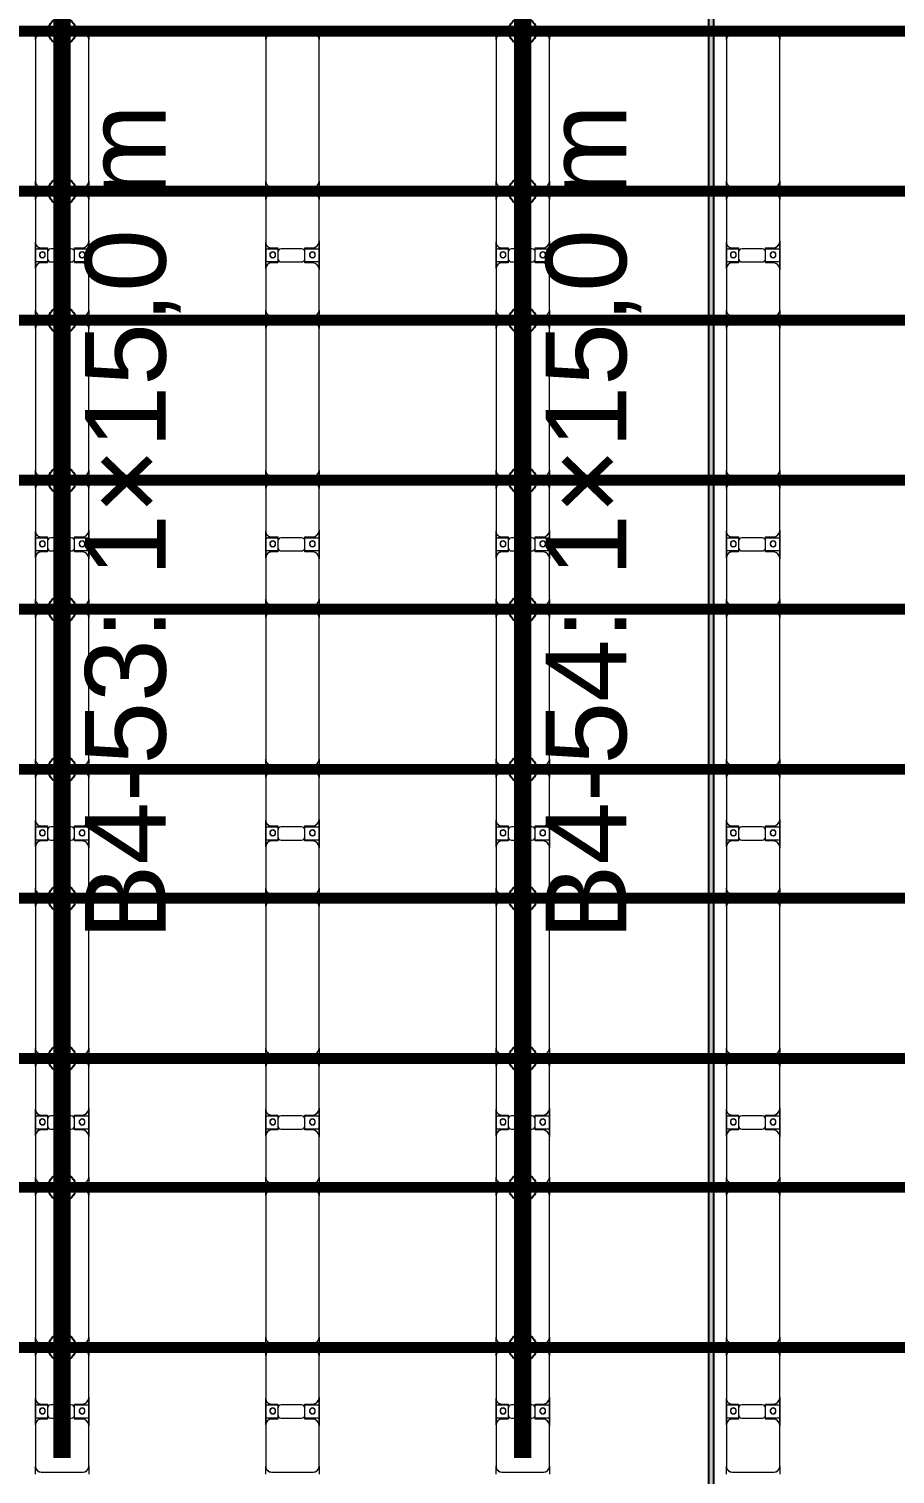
# Model space of a CAD drawing. Header units: millimetres. Extents: x -291190 to 146725, y 19759 to 185158.
# Drawn here: x -277468 to -269947, y 123460 to 136010 of the extents above; entities that cross this region are included whole.
import ezdxf

# ---------------------------------------------------------------- set-up
doc = ezdxf.new("R2010")
doc.units = ezdxf.units.MM
doc.layers.add('A-GENM', color=13, linetype='Continuous', lineweight=9)
doc.layers.add('S-BEAM', color=12, linetype='Continuous', lineweight=9)
doc.layers.add('GC-GHI CHU', color=2, linetype='Continuous')
doc.layers.add('GC-HOP 40x60 GIA CUONG', color=1, linetype='Continuous')
doc.styles.add('GC_VN', font='arial.ttf')

# ---------------------------------------------------------------- blocks, each defined once
blk = doc.blocks.new('Dầm C52 - Dầm C52-73883-KHUNG KẾT CẤU BÈ PIN 4')
at = {"layer": 'S-BEAM', "lineweight": 140}
blk.add_hatch(color=1, dxfattribs=at).paths.add_polyline_path([(-174540, 20), (-174540, -20), (174540, -20), (174540, 20), (-173700, 20)])
at = {"layer": 'S-BEAM', "color": 1, "lineweight": 140}
for p, q in [((-174540, 20), (174540, 20)), ((174540, -20), (-174540, -20))]:
    blk.add_line(p, q, dxfattribs=at)
blk = doc.blocks.new('Dai phao do pin - DẢI PHAO ĐỠ PIN-V47-KHUNG KẾT CẤU BÈ PIN 4')
at = {"layer": 'A-GENM', "color": 7}
for p, q in [((-672, 242), (-620, 242)), ((-672, 242), (-620, 242)), ((-670, 192), (-670, -173)), ((610, 242), (-620, 242)), ((610, 242), (678, 242)), ((610, 242), (678, 242)), ((660, -173), (660, 192)), ((718, 242), (770, 242)), ((718, 242), (770, 242)), ((720, 192), (720, -173)), ((1130, 242), (770, 242)), ((1130, 242), (1312, 242)), ((1312, 242), (1130, 242)), ((1190, 118), (1190, 182)), ((1198, 242), (1380, 242)), ((1198, 116), (1198, 242)), ((1380, 242), (1198, 242)), ((1312, 242), (1312, 116)), ((1320, 182), (1320, 118)), ((1730, 242), (1380, 242)), ((1730, 242), (1798, 242)), ((1730, 242), (1798, 242)), ((1780, -173), (1780, 192)), ((1838, 242), (1890, 242)), ((1838, 242), (1890, 242)), ((1840, 192), (1840, -173)), ((3120, 242), (1890, 242)), ((3120, 242), (3188, 242)), ((3120, 242), (3188, 242)), ((3170, -173), (3170, 192)), ((3228, 242), (3280, 242)), ((3228, 242), (3280, 242)), ((3230, 192), (3230, -173)), ((3640, 242), (3280, 242)), ((3640, 242), (3822, 242)), ((3822, 242), (3640, 242)), ((3700, 118), (3700, 182)), ((3708, 242), (3890, 242)), ((3708, 116), (3708, 242)), ((3890, 242), (3708, 242)), ((3822, 242), (3822, 116)), ((3830, 182), (3830, 118)), ((4240, 242), (3890, 242)), ((4240, 242), (4308, 242)), ((4240, 242), (4308, 242)), ((4290, -173), (4290, 192)), ((4348, 242), (4400, 242)), ((4348, 242), (4400, 242)), ((4350, 192), (4350, -173)), ((5630, 242), (4400, 242)), ((5630, 242), (5698, 242)), ((5630, 242), (5698, 242)), ((5680, -173), (5680, 192)), ((5738, 242), (5790, 242)), ((5738, 242), (5790, 242)), ((5740, 192), (5740, -173)), ((6150, 242), (5790, 242)), ((6150, 242), (6332, 242)), ((6332, 242), (6150, 242)), ((6210, 118), (6210, 182)), ((6218, 242), (6400, 242)), ((6218, 116), (6218, 242)), ((6400, 242), (6218, 242)), ((6332, 242), (6332, 116)), ((6340, 182), (6340, 118)), ((6750, 242), (6400, 242)), ((6750, 242), (6818, 242)), ((6750, 242), (6818, 242)), ((6800, -173), (6800, 192)), ((6858, 242), (6910, 242)), ((6858, 242), (6910, 242)), ((6860, 192), (6860, -173)), ((8140, 242), (6910, 242)), ((8140, 242), (8208, 242)), ((8140, 242), (8208, 242)), ((8190, -173), (8190, 192)), ((8248, 242), (8300, 242)), ((8248, 242), (8300, 242)), ((8250, 192), (8250, -173)), ((8660, 242), (8300, 242)), ((8660, 242), (8842, 242)), ((8842, 242), (8660, 242)), ((8720, 118), (8720, 182)), ((8728, 242), (8910, 242)), ((8728, 116), (8728, 242)), ((8910, 242), (8728, 242)), ((8842, 242), (8842, 116)), ((8850, 182), (8850, 118)), ((9260, 242), (8910, 242)), ((9260, 242), (9328, 242)), ((9260, 242), (9328, 242)), ((9310, -173), (9310, 192)), ((9368, 242), (9420, 242)), ((9368, 242), (9420, 242)), ((9370, 192), (9370, -173)), ((10650, 242), (9420, 242)), ((10650, 242), (10718, 242)), ((10650, 242), (10718, 242)), ((10700, -173), (10700, 192)), ((10758, 242), (10810, 242)), ((10758, 242), (10810, 242)), ((10760, 192), (10760, -173)), ((11170, 242), (10810, 242)), ((11170, 242), (11352, 242)), ((11352, 242), (11170, 242)), ((11230, 118), (11230, 182)), ((11238, 242), (11420, 242)), ((11238, 116), (11238, 242)), ((11420, 242), (11238, 242)), ((11352, 242), (11352, 116)), ((11360, 182), (11360, 118)), ((11770, 242), (11420, 242)), ((11770, 242), (11838, 242)), ((11770, 242), (11838, 242)), ((11820, -173), (11820, 192)), ((1282, 118), (1190, 118)), ((1198, 88), (1198, -88)), ((1320, 118), (1228, 118)), ((1312, -88), (1312, 88)), ((3792, 118), (3700, 118)), ((3708, 88), (3708, -88)), ((3830, 118), (3738, 118)), ((3822, -88), (3822, 88)), ((6302, 118), (6210, 118)), ((6218, 88), (6218, -88)), ((6340, 118), (6248, 118)), ((6332, -88), (6332, 88)), ((8812, 118), (8720, 118)), ((8728, 88), (8728, -88)), ((8850, 118), (8758, 118)), ((8842, -88), (8842, 88)), ((11322, 118), (11230, 118)), ((11238, 88), (11238, -88)), ((11360, 118), (11268, 118)), ((11352, -88), (11352, 88)), ((1190, -173), (1190, -118)), ((1190, -118), (1282, -118)), ((1198, -223), (1198, -116)), ((1228, -118), (1320, -118)), ((1312, -116), (1312, -223)), ((1320, -118), (1320, -173)), ((3700, -173), (3700, -118)), ((3700, -118), (3792, -118)), ((3708, -223), (3708, -116)), ((3738, -118), (3830, -118)), ((3822, -116), (3822, -223)), ((3830, -118), (3830, -173)), ((6210, -173), (6210, -118)), ((6210, -118), (6302, -118)), ((6218, -223), (6218, -116)), ((6248, -118), (6340, -118)), ((6332, -116), (6332, -223)), ((6340, -118), (6340, -173)), ((8720, -173), (8720, -118)), ((8720, -118), (8812, -118)), ((8728, -223), (8728, -116)), ((8758, -118), (8850, -118)), ((8842, -116), (8842, -223)), ((8850, -118), (8850, -173)), ((11230, -173), (11230, -118)), ((11230, -118), (11322, -118)), ((11238, -223), (11238, -116)), ((11268, -118), (11360, -118)), ((11352, -116), (11352, -223)), ((11360, -118), (11360, -173)), ((-620, -223), (-672, -223)), ((-620, -223), (-672, -223)), ((-620, -223), (610, -223)), ((678, -223), (610, -223)), ((678, -223), (610, -223)), ((770, -223), (718, -223)), ((770, -223), (718, -223)), ((770, -223), (1140, -223)), ((1312, -223), (1140, -223)), ((1140, -223), (1312, -223)), ((1198, -169), (1198, -202)), ((1370, -223), (1198, -223)), ((1198, -223), (1370, -223)), ((1370, -223), (1730, -223)), ((1798, -223), (1730, -223)), ((1798, -223), (1730, -223)), ((1890, -223), (1838, -223)), ((1890, -223), (1838, -223)), ((1890, -223), (3120, -223)), ((3188, -223), (3120, -223)), ((3188, -223), (3120, -223)), ((3280, -223), (3228, -223)), ((3280, -223), (3228, -223)), ((3280, -223), (3650, -223)), ((3822, -223), (3650, -223)), ((3650, -223), (3822, -223)), ((3708, -169), (3708, -202)), ((3880, -223), (3708, -223)), ((3708, -223), (3880, -223)), ((3880, -223), (4240, -223)), ((4308, -223), (4240, -223)), ((4308, -223), (4240, -223)), ((4400, -223), (4348, -223)), ((4400, -223), (4348, -223)), ((4400, -223), (5630, -223)), ((5698, -223), (5630, -223)), ((5698, -223), (5630, -223)), ((5790, -223), (5738, -223)), ((5790, -223), (5738, -223)), ((5790, -223), (6160, -223)), ((6332, -223), (6160, -223)), ((6160, -223), (6332, -223)), ((6218, -169), (6218, -202)), ((6390, -223), (6218, -223)), ((6218, -223), (6390, -223)), ((6390, -223), (6750, -223)), ((6818, -223), (6750, -223)), ((6818, -223), (6750, -223)), ((6910, -223), (6858, -223)), ((6910, -223), (6858, -223)), ((6910, -223), (8140, -223)), ((8208, -223), (8140, -223)), ((8208, -223), (8140, -223)), ((8300, -223), (8248, -223)), ((8300, -223), (8248, -223)), ((8300, -223), (8670, -223)), ((8842, -223), (8670, -223)), ((8670, -223), (8842, -223)), ((8728, -169), (8728, -202)), ((8900, -223), (8728, -223)), ((8728, -223), (8900, -223)), ((8900, -223), (9260, -223)), ((9328, -223), (9260, -223)), ((9328, -223), (9260, -223)), ((9420, -223), (9368, -223)), ((9420, -223), (9368, -223)), ((9420, -223), (10650, -223)), ((10718, -223), (10650, -223)), ((10718, -223), (10650, -223)), ((10810, -223), (10758, -223)), ((10810, -223), (10758, -223)), ((10810, -223), (11180, -223)), ((11352, -223), (11180, -223)), ((11180, -223), (11352, -223)), ((11238, -169), (11238, -202)), ((11410, -223), (11238, -223)), ((11238, -223), (11410, -223)), ((11410, -223), (11770, -223)), ((11838, -223), (11770, -223)), ((11838, -223), (11770, -223))]:
    blk.add_line(p, q, dxfattribs=at)
for centre, radius, start, end in [((-620, 192), 50, 90, 180), ((-620, 192), 50, 150, 180), ((-620, 192), 50, 105, 120), ((610, 192), 50, 360, 90), ((610, 192), 50, 60, 90), ((610, 192), 50, 15, 30), ((770, 192), 50, 90, 180), ((770, 192), 50, 105, 180), ((1130, 182), 60, 360, 90), ((1130, 182), 60, 45, 60), ((1130, 182), 60, 360, 60), ((1130, 182), 60, 45, 60), ((1249, 183), 25, 0, 180), ((1249, 183), 25, 360, 165), ((1249, 183), 25, 180, 0), ((1251, 183), 25, 0, 180), ((1251, 183), 25, 90, 180), ((1251, 183), 25, 180, 0), ((1251, 183), 25, 180, 270), ((1249, 183), 25, 210, 255), ((1249, 183), 25, 270, 360), ((1251, 183), 25, 15, 75), ((1251, 183), 25, 285, 330), ((1380, 182), 60, 90, 180), ((1380, 182), 60, 120, 180), ((1730, 192), 50, 360, 90), ((1730, 192), 50, 360, 75), ((1890, 192), 50, 90, 180), ((1890, 192), 50, 150, 180), ((1890, 192), 50, 105, 120), ((3120, 192), 50, 360, 90), ((3120, 192), 50, 60, 90), ((3120, 192), 50, 15, 30), ((3280, 192), 50, 90, 180), ((3280, 192), 50, 105, 180), ((3640, 182), 60, 360, 90), ((3640, 182), 60, 45, 60), ((3640, 182), 60, 360, 60), ((3640, 182), 60, 45, 60), ((3759, 183), 25, 0, 180), ((3759, 183), 25, 360, 165), ((3759, 183), 25, 180, 0), ((3761, 183), 25, 0, 180), ((3761, 183), 25, 90, 180), ((3761, 183), 25, 180, 0), ((3761, 183), 25, 180, 270), ((3759, 183), 25, 210, 255), ((3759, 183), 25, 270, 360), ((3761, 183), 25, 15, 75), ((3761, 183), 25, 285, 330), ((3890, 182), 60, 90, 180), ((3890, 182), 60, 120, 180), ((4240, 192), 50, 360, 90), ((4240, 192), 50, 360, 75), ((4400, 192), 50, 90, 180), ((4400, 192), 50, 150, 180), ((4400, 192), 50, 105, 120), ((5630, 192), 50, 360, 90), ((5630, 192), 50, 60, 90), ((5630, 192), 50, 15, 30), ((5790, 192), 50, 90, 180), ((5790, 192), 50, 105, 180), ((6150, 182), 60, 360, 90), ((6150, 182), 60, 45, 60), ((6150, 182), 60, 360, 60), ((6150, 182), 60, 45, 60), ((6269, 183), 25, 0, 180), ((6269, 183), 25, 360, 165), ((6269, 183), 25, 180, 0), ((6271, 183), 25, 0, 180), ((6271, 183), 25, 90, 180), ((6271, 183), 25, 180, 0), ((6271, 183), 25, 180, 270), ((6269, 183), 25, 210, 255), ((6269, 183), 25, 270, 360), ((6271, 183), 25, 15, 75), ((6271, 183), 25, 285, 330), ((6400, 182), 60, 90, 180), ((6400, 182), 60, 120, 180), ((6750, 192), 50, 360, 90), ((6750, 192), 50, 360, 75), ((6910, 192), 50, 90, 180), ((6910, 192), 50, 150, 180), ((6910, 192), 50, 105, 120), ((8140, 192), 50, 360, 90), ((8140, 192), 50, 60, 90), ((8140, 192), 50, 15, 30), ((8300, 192), 50, 90, 180), ((8300, 192), 50, 105, 180), ((8660, 182), 60, 360, 90), ((8660, 182), 60, 45, 60), ((8660, 182), 60, 360, 60), ((8660, 182), 60, 45, 60), ((8779, 183), 25, 0, 180), ((8779, 183), 25, 360, 165), ((8779, 183), 25, 180, 0), ((8781, 183), 25, 0, 180), ((8781, 183), 25, 90, 180), ((8781, 183), 25, 180, 0), ((8781, 183), 25, 180, 270), ((8779, 183), 25, 210, 255), ((8779, 183), 25, 270, 360), ((8781, 183), 25, 15, 75), ((8781, 183), 25, 285, 330), ((8910, 182), 60, 90, 180), ((8910, 182), 60, 120, 180), ((9260, 192), 50, 360, 90), ((9260, 192), 50, 360, 75), ((9420, 192), 50, 90, 180), ((9420, 192), 50, 150, 180), ((9420, 192), 50, 105, 120), ((10650, 192), 50, 360, 90), ((10650, 192), 50, 60, 90), ((10650, 192), 50, 15, 30), ((10810, 192), 50, 90, 180), ((10810, 192), 50, 107.1215, 180), ((11170, 182), 60, 360, 90), ((11170, 182), 60, 45, 60), ((11170, 182), 60, 360, 60), ((11170, 182), 60, 45, 60), ((11289, 183), 25, 0, 180), ((11289, 183), 25, 360, 165), ((11289, 183), 25, 180, 0), ((11291, 183), 25, 0, 180), ((11291, 183), 25, 90, 180), ((11291, 183), 25, 180, 0), ((11291, 183), 25, 180, 270), ((11289, 183), 25, 210, 255), ((11289, 183), 25, 270, 360), ((11291, 183), 25, 15, 75), ((11291, 183), 25, 285, 330), ((11420, 182), 60, 90, 180), ((11420, 182), 60, 120, 180), ((11770, 192), 50, 360, 90), ((11770, 192), 50, 360, 75), ((1228, 88), 30, 90, 180), ((1282, 88), 30, 360, 90), ((3738, 88), 30, 90, 180), ((3792, 88), 30, 360, 90), ((6248, 88), 30, 90, 180), ((6302, 88), 30, 360, 90), ((8758, 88), 30, 90, 180), ((8812, 88), 30, 360, 90), ((11268, 88), 30, 90, 180), ((11322, 88), 30, 360, 90), ((1228, -88), 30, 180, 270), ((1282, -88), 30, 270, 360), ((3738, -88), 30, 180, 270), ((3792, -88), 30, 270, 360), ((6248, -88), 30, 180, 270), ((6302, -88), 30, 270, 360), ((8758, -88), 30, 180, 270), ((8812, -88), 30, 270, 360), ((11268, -88), 30, 180, 270), ((11322, -88), 30, 270, 360), ((-620, -173), 50, 180, 270), ((-620, -173), 50, 180, 210), ((-620, -173), 50, 240, 270), ((610, -173), 50, 270, 360), ((610, -173), 50, 285, 300), ((610, -173), 50, 330, 360), ((770, -173), 50, 180, 270), ((770, -173), 50, 180, 255), ((1140, -173), 50, 270, 360), ((1140, -173), 50, 285, 360), ((1140, -173), 50, 315, 0), ((1140, -173), 50, 315, 0), ((1249, -162), 25, 0, 180), ((1249, -162), 25, 105, 165), ((1249, -162), 25, 180, 0), ((1249, -162), 25, 195, 360), ((1251, -162), 25, 0, 180), ((1251, -162), 25, 105, 180), ((1251, -162), 25, 180, 0), ((1251, -162), 25, 180, 270), ((1249, -162), 25, 360, 75), ((1251, -162), 25, 15, 75), ((1251, -162), 25, 285, 345), ((1370, -173), 50, 180, 270), ((1370, -173), 50, 180, 255), ((1370, -173), 50, 210, 225), ((1370, -173), 50, 210, 225), ((1730, -173), 50, 270, 360), ((1730, -173), 50, 285, 360), ((1890, -173), 50, 180, 270), ((1890, -173), 50, 180, 210), ((1890, -173), 50, 240, 270), ((3120, -173), 50, 270, 360), ((3120, -173), 50, 285, 300), ((3120, -173), 50, 330, 360), ((3280, -173), 50, 180, 270), ((3280, -173), 50, 180, 255), ((3650, -173), 50, 270, 360), ((3650, -173), 50, 285, 360), ((3650, -173), 50, 315, 0), ((3650, -173), 50, 315, 0), ((3759, -162), 25, 0, 180), ((3759, -162), 25, 105, 165), ((3759, -162), 25, 180, 0), ((3759, -162), 25, 195, 360), ((3761, -162), 25, 0, 180), ((3761, -162), 25, 105, 180), ((3761, -162), 25, 180, 0), ((3761, -162), 25, 180, 270), ((3759, -162), 25, 360, 75), ((3761, -162), 25, 15, 75), ((3761, -162), 25, 285, 345), ((3880, -173), 50, 180, 270), ((3880, -173), 50, 180, 255), ((3880, -173), 50, 210, 225), ((3880, -173), 50, 210, 225), ((4240, -173), 50, 270, 360), ((4240, -173), 50, 285, 360), ((4400, -173), 50, 180, 270), ((4400, -173), 50, 180, 210), ((4400, -173), 50, 240, 270), ((5630, -173), 50, 270, 360), ((5630, -173), 50, 285, 300), ((5630, -173), 50, 330, 360), ((5790, -173), 50, 180, 270), ((5790, -173), 50, 180, 255), ((6160, -173), 50, 270, 360), ((6160, -173), 50, 285, 360), ((6160, -173), 50, 315, 0), ((6160, -173), 50, 315, 0), ((6269, -162), 25, 0, 180), ((6269, -162), 25, 105, 165), ((6269, -162), 25, 180, 0), ((6269, -162), 25, 195, 360), ((6271, -162), 25, 0, 180), ((6271, -162), 25, 105, 180), ((6271, -162), 25, 180, 0), ((6271, -162), 25, 180, 270), ((6269, -162), 25, 360, 75), ((6271, -162), 25, 15, 75), ((6271, -162), 25, 285, 345), ((6390, -173), 50, 180, 270), ((6390, -173), 50, 180, 255), ((6390, -173), 50, 210, 225), ((6390, -173), 50, 210, 225), ((6750, -173), 50, 270, 360), ((6750, -173), 50, 285, 360), ((6910, -173), 50, 180, 270), ((6910, -173), 50, 180, 210), ((6910, -173), 50, 240, 270), ((8140, -173), 50, 270, 360), ((8140, -173), 50, 285, 300), ((8140, -173), 50, 330, 360), ((8300, -173), 50, 180, 270), ((8300, -173), 50, 180, 255), ((8670, -173), 50, 270, 360), ((8670, -173), 50, 285, 360), ((8670, -173), 50, 315, 0), ((8670, -173), 50, 315, 0), ((8779, -162), 25, 0, 180), ((8779, -162), 25, 105, 165), ((8779, -162), 25, 180, 0), ((8779, -162), 25, 195, 360), ((8781, -162), 25, 0, 180), ((8781, -162), 25, 105, 180), ((8781, -162), 25, 180, 0), ((8781, -162), 25, 180, 270), ((8779, -162), 25, 360, 75), ((8781, -162), 25, 15, 75), ((8781, -162), 25, 285, 345), ((8900, -173), 50, 180, 270), ((8900, -173), 50, 180, 255), ((8900, -173), 50, 210, 225), ((8900, -173), 50, 210, 225), ((9260, -173), 50, 270, 360), ((9260, -173), 50, 285, 360), ((9420, -173), 50, 180, 270), ((9420, -173), 50, 180, 210), ((9420, -173), 50, 240, 270), ((10650, -173), 50, 270, 360), ((10650, -173), 50, 285, 300), ((10650, -173), 50, 330, 360), ((10810, -173), 50, 180, 270), ((10810, -173), 50, 180, 252.8785), ((11180, -173), 50, 270, 360), ((11180, -173), 50, 285, 360), ((11180, -173), 50, 315, 0), ((11180, -173), 50, 315, 0), ((11289, -162), 25, 0, 180), ((11289, -162), 25, 105, 165), ((11289, -162), 25, 180, 0), ((11289, -162), 25, 195, 360), ((11291, -162), 25, 0, 180), ((11291, -162), 25, 105, 180), ((11291, -162), 25, 180, 0), ((11291, -162), 25, 180, 270), ((11289, -162), 25, 360, 75), ((11291, -162), 25, 15, 75), ((11291, -162), 25, 285, 345), ((11410, -173), 50, 180, 270), ((11410, -173), 50, 180, 255), ((11410, -173), 50, 210, 225), ((11410, -173), 50, 210, 225), ((11770, -173), 50, 270, 360), ((11770, -173), 50, 285, 360)]:
    blk.add_arc(centre, radius, start, end, dxfattribs=at)
blk = doc.blocks.new('Dai phao do pin - DẢI PHAO ĐỠ PIN-V52-KHUNG KẾT CẤU BÈ PIN 4')
at = {"layer": 'A-GENM', "color": 7}
for p, q in [((-672, 242), (-620, 242)), ((-672, 242), (-620, 242)), ((-670, 192), (-670, -173)), ((610, 242), (-620, 242)), ((610, 242), (678, 242)), ((610, 242), (678, 242)), ((660, -173), (660, 192)), ((718, 242), (770, 242)), ((718, 242), (770, 242)), ((720, 192), (720, -173)), ((1130, 242), (770, 242)), ((1130, 242), (1312, 242)), ((1312, 242), (1130, 242)), ((1190, 118), (1190, 182)), ((1198, 242), (1380, 242)), ((1198, 116), (1198, 242)), ((1380, 242), (1198, 242)), ((1312, 242), (1312, 116)), ((1320, 182), (1320, 118)), ((1730, 242), (1380, 242)), ((1730, 242), (1798, 242)), ((1730, 242), (1798, 242)), ((1780, -173), (1780, 192)), ((1838, 242), (1890, 242)), ((1838, 242), (1890, 242)), ((1840, 192), (1840, -173)), ((3120, 242), (1890, 242)), ((3120, 242), (3188, 242)), ((3120, 242), (3188, 242)), ((3170, -173), (3170, 192)), ((3228, 242), (3280, 242)), ((3228, 242), (3280, 242)), ((3230, 192), (3230, -173)), ((3640, 242), (3280, 242)), ((3640, 242), (3822, 242)), ((3822, 242), (3640, 242)), ((3700, 118), (3700, 182)), ((3708, 242), (3890, 242)), ((3708, 116), (3708, 242)), ((3890, 242), (3708, 242)), ((3822, 242), (3822, 116)), ((3830, 182), (3830, 118)), ((4240, 242), (3890, 242)), ((4240, 242), (4308, 242)), ((4240, 242), (4308, 242)), ((4290, -173), (4290, 192)), ((4348, 242), (4400, 242)), ((4348, 242), (4400, 242)), ((4350, 192), (4350, -173)), ((5630, 242), (4400, 242)), ((5630, 242), (5698, 242)), ((5630, 242), (5698, 242)), ((5680, -173), (5680, 192)), ((5738, 242), (5790, 242)), ((5738, 242), (5790, 242)), ((5740, 192), (5740, -173)), ((6150, 242), (5790, 242)), ((6150, 242), (6332, 242)), ((6332, 242), (6150, 242)), ((6210, 118), (6210, 182)), ((6218, 242), (6400, 242)), ((6218, 116), (6218, 242)), ((6400, 242), (6218, 242)), ((6332, 242), (6332, 116)), ((6340, 182), (6340, 118)), ((6750, 242), (6400, 242)), ((6750, 242), (6818, 242)), ((6750, 242), (6818, 242)), ((6800, -173), (6800, 192)), ((6858, 242), (6910, 242)), ((6858, 242), (6910, 242)), ((6860, 192), (6860, -173)), ((8140, 242), (6910, 242)), ((8140, 242), (8208, 242)), ((8140, 242), (8208, 242)), ((8190, -173), (8190, 192)), ((8248, 242), (8300, 242)), ((8248, 242), (8300, 242)), ((8250, 192), (8250, -173)), ((8660, 242), (8300, 242)), ((8660, 242), (8842, 242)), ((8842, 242), (8660, 242)), ((8720, 118), (8720, 182)), ((8728, 242), (8910, 242)), ((8728, 116), (8728, 242)), ((8910, 242), (8728, 242)), ((8842, 242), (8842, 116)), ((8850, 182), (8850, 118)), ((9260, 242), (8910, 242)), ((9260, 242), (9328, 242)), ((9260, 242), (9328, 242)), ((9310, -173), (9310, 192)), ((9368, 242), (9420, 242)), ((9368, 242), (9420, 242)), ((9370, 192), (9370, -173)), ((10650, 242), (9420, 242)), ((10650, 242), (10718, 242)), ((10650, 242), (10718, 242)), ((10700, -173), (10700, 192)), ((10758, 242), (10810, 242)), ((10758, 242), (10810, 242)), ((10760, 192), (10760, -173)), ((11170, 242), (10810, 242)), ((11170, 242), (11352, 242)), ((11352, 242), (11170, 242)), ((11230, 118), (11230, 182)), ((11238, 242), (11420, 242)), ((11238, 116), (11238, 242)), ((11420, 242), (11238, 242)), ((11352, 242), (11352, 116)), ((11360, 182), (11360, 118)), ((11770, 242), (11420, 242)), ((11770, 242), (11838, 242)), ((11770, 242), (11838, 242)), ((11820, -173), (11820, 192)), ((1282, 118), (1190, 118)), ((1198, 88), (1198, -88)), ((1320, 118), (1228, 118)), ((1312, -88), (1312, 88)), ((3792, 118), (3700, 118)), ((3708, 88), (3708, -88)), ((3830, 118), (3738, 118)), ((3822, -88), (3822, 88)), ((6302, 118), (6210, 118)), ((6218, 88), (6218, -88)), ((6340, 118), (6248, 118)), ((6332, -88), (6332, 88)), ((8812, 118), (8720, 118)), ((8728, 88), (8728, -88)), ((8850, 118), (8758, 118)), ((8842, -88), (8842, 88)), ((11322, 118), (11230, 118)), ((11238, 88), (11238, -88)), ((11360, 118), (11268, 118)), ((11352, -88), (11352, 88)), ((1190, -173), (1190, -118)), ((1190, -118), (1282, -118)), ((1198, -223), (1198, -116)), ((1228, -118), (1320, -118)), ((1312, -116), (1312, -223)), ((1320, -118), (1320, -173)), ((3700, -173), (3700, -118)), ((3700, -118), (3792, -118)), ((3708, -223), (3708, -116)), ((3738, -118), (3830, -118)), ((3822, -116), (3822, -223)), ((3830, -118), (3830, -173)), ((6210, -173), (6210, -118)), ((6210, -118), (6302, -118)), ((6218, -223), (6218, -116)), ((6248, -118), (6340, -118)), ((6332, -116), (6332, -223)), ((6340, -118), (6340, -173)), ((8720, -173), (8720, -118)), ((8720, -118), (8812, -118)), ((8728, -223), (8728, -116)), ((8758, -118), (8850, -118)), ((8842, -116), (8842, -223)), ((8850, -118), (8850, -173)), ((11230, -173), (11230, -118)), ((11230, -118), (11322, -118)), ((11238, -223), (11238, -116)), ((11268, -118), (11360, -118)), ((11352, -116), (11352, -223)), ((11360, -118), (11360, -173)), ((-620, -223), (-672, -223)), ((-620, -223), (-672, -223)), ((-620, -223), (610, -223)), ((678, -223), (610, -223)), ((678, -223), (610, -223)), ((770, -223), (718, -223)), ((770, -223), (718, -223)), ((770, -223), (1140, -223)), ((1312, -223), (1140, -223)), ((1140, -223), (1312, -223)), ((1198, -169), (1198, -202)), ((1370, -223), (1198, -223)), ((1198, -223), (1370, -223)), ((1370, -223), (1730, -223)), ((1798, -223), (1730, -223)), ((1798, -223), (1730, -223)), ((1890, -223), (1838, -223)), ((1890, -223), (1838, -223)), ((1890, -223), (3120, -223)), ((3188, -223), (3120, -223)), ((3188, -223), (3120, -223)), ((3280, -223), (3228, -223)), ((3280, -223), (3228, -223)), ((3280, -223), (3650, -223)), ((3822, -223), (3650, -223)), ((3650, -223), (3822, -223)), ((3708, -169), (3708, -202)), ((3880, -223), (3708, -223)), ((3708, -223), (3880, -223)), ((3880, -223), (4240, -223)), ((4308, -223), (4240, -223)), ((4308, -223), (4240, -223)), ((4400, -223), (4348, -223)), ((4400, -223), (4348, -223)), ((4400, -223), (5630, -223)), ((5698, -223), (5630, -223)), ((5698, -223), (5630, -223)), ((5790, -223), (5738, -223)), ((5790, -223), (5738, -223)), ((5790, -223), (6160, -223)), ((6332, -223), (6160, -223)), ((6160, -223), (6332, -223)), ((6218, -169), (6218, -202)), ((6390, -223), (6218, -223)), ((6218, -223), (6390, -223)), ((6390, -223), (6750, -223)), ((6818, -223), (6750, -223)), ((6818, -223), (6750, -223)), ((6910, -223), (6858, -223)), ((6910, -223), (6858, -223)), ((6910, -223), (8140, -223)), ((8208, -223), (8140, -223)), ((8208, -223), (8140, -223)), ((8300, -223), (8248, -223)), ((8300, -223), (8248, -223)), ((8300, -223), (8670, -223)), ((8842, -223), (8670, -223)), ((8670, -223), (8842, -223)), ((8728, -169), (8728, -202)), ((8900, -223), (8728, -223)), ((8728, -223), (8900, -223)), ((8900, -223), (9260, -223)), ((9328, -223), (9260, -223)), ((9328, -223), (9260, -223)), ((9420, -223), (9368, -223)), ((9420, -223), (9368, -223)), ((9420, -223), (10650, -223)), ((10718, -223), (10650, -223)), ((10718, -223), (10650, -223)), ((10810, -223), (10758, -223)), ((10810, -223), (10758, -223)), ((10810, -223), (11180, -223)), ((11352, -223), (11180, -223)), ((11180, -223), (11352, -223)), ((11238, -169), (11238, -202)), ((11410, -223), (11238, -223)), ((11238, -223), (11410, -223)), ((11410, -223), (11770, -223)), ((11838, -223), (11770, -223)), ((11838, -223), (11770, -223))]:
    blk.add_line(p, q, dxfattribs=at)
for centre, radius, start, end in [((-620, 192), 50, 90, 180), ((-620, 192), 50, 150, 180), ((-620, 192), 50, 105, 120), ((610, 192), 50, 360, 90), ((610, 192), 50, 60, 90), ((610, 192), 50, 15, 30), ((770, 192), 50, 90, 180), ((770, 192), 50, 105, 180), ((1130, 182), 60, 360, 90), ((1130, 182), 60, 45, 60), ((1130, 182), 60, 360, 60), ((1130, 182), 60, 45, 60), ((1249, 183), 25, 0, 180), ((1249, 183), 25, 360, 165), ((1249, 183), 25, 180, 0), ((1251, 183), 25, 0, 180), ((1251, 183), 25, 90, 180), ((1251, 183), 25, 180, 0), ((1251, 183), 25, 180, 270), ((1249, 183), 25, 210, 255), ((1249, 183), 25, 270, 360), ((1251, 183), 25, 15, 75), ((1251, 183), 25, 285, 330), ((1380, 182), 60, 90, 180), ((1380, 182), 60, 120, 180), ((1730, 192), 50, 360, 90), ((1730, 192), 50, 360, 75), ((1890, 192), 50, 90, 180), ((1890, 192), 50, 150, 180), ((1890, 192), 50, 105, 120), ((3120, 192), 50, 360, 90), ((3120, 192), 50, 60, 90), ((3120, 192), 50, 15, 30), ((3280, 192), 50, 90, 180), ((3280, 192), 50, 105, 180), ((3640, 182), 60, 360, 90), ((3640, 182), 60, 45, 60), ((3640, 182), 60, 360, 60), ((3640, 182), 60, 45, 60), ((3759, 183), 25, 0, 180), ((3759, 183), 25, 360, 165), ((3759, 183), 25, 180, 0), ((3761, 183), 25, 0, 180), ((3761, 183), 25, 90, 180), ((3761, 183), 25, 180, 0), ((3761, 183), 25, 180, 270), ((3759, 183), 25, 210, 255), ((3759, 183), 25, 270, 360), ((3761, 183), 25, 15, 75), ((3761, 183), 25, 285, 330), ((3890, 182), 60, 90, 180), ((3890, 182), 60, 120, 180), ((4240, 192), 50, 360, 90), ((4240, 192), 50, 360, 75), ((4400, 192), 50, 90, 180), ((4400, 192), 50, 150, 180), ((4400, 192), 50, 105, 120), ((5630, 192), 50, 360, 90), ((5630, 192), 50, 60, 90), ((5630, 192), 50, 15, 30), ((5790, 192), 50, 90, 180), ((5790, 192), 50, 105, 180), ((6150, 182), 60, 360, 90), ((6150, 182), 60, 45, 60), ((6150, 182), 60, 360, 60), ((6150, 182), 60, 45, 60), ((6269, 183), 25, 0, 180), ((6269, 183), 25, 360, 165), ((6269, 183), 25, 180, 0), ((6271, 183), 25, 0, 180), ((6271, 183), 25, 90, 180), ((6271, 183), 25, 180, 0), ((6271, 183), 25, 180, 270), ((6269, 183), 25, 210, 255), ((6269, 183), 25, 270, 360), ((6271, 183), 25, 15, 75), ((6271, 183), 25, 285, 330), ((6400, 182), 60, 90, 180), ((6400, 182), 60, 120, 180), ((6750, 192), 50, 360, 90), ((6750, 192), 50, 360, 75), ((6910, 192), 50, 90, 180), ((6910, 192), 50, 150, 180), ((6910, 192), 50, 105, 120), ((8140, 192), 50, 360, 90), ((8140, 192), 50, 60, 90), ((8140, 192), 50, 15, 30), ((8300, 192), 50, 90, 180), ((8300, 192), 50, 105, 180), ((8660, 182), 60, 360, 90), ((8660, 182), 60, 45, 60), ((8660, 182), 60, 360, 60), ((8660, 182), 60, 45, 60), ((8779, 183), 25, 0, 180), ((8779, 183), 25, 360, 165), ((8779, 183), 25, 180, 0), ((8781, 183), 25, 0, 180), ((8781, 183), 25, 90, 180), ((8781, 183), 25, 180, 0), ((8781, 183), 25, 180, 270), ((8779, 183), 25, 210, 255), ((8779, 183), 25, 270, 360), ((8781, 183), 25, 15, 75), ((8781, 183), 25, 285, 330), ((8910, 182), 60, 90, 180), ((8910, 182), 60, 120, 180), ((9260, 192), 50, 360, 90), ((9260, 192), 50, 360, 75), ((9420, 192), 50, 90, 180), ((9420, 192), 50, 150, 180), ((9420, 192), 50, 105, 120), ((10650, 192), 50, 360, 90), ((10650, 192), 50, 60, 90), ((10650, 192), 50, 15, 30), ((10810, 192), 50, 90, 180), ((10810, 192), 50, 107.1215, 180), ((11170, 182), 60, 360, 90), ((11170, 182), 60, 45, 60), ((11170, 182), 60, 360, 60), ((11170, 182), 60, 45, 60), ((11289, 183), 25, 0, 180), ((11289, 183), 25, 360, 165), ((11289, 183), 25, 180, 0), ((11291, 183), 25, 0, 180), ((11291, 183), 25, 90, 180), ((11291, 183), 25, 180, 0), ((11291, 183), 25, 180, 270), ((11289, 183), 25, 210, 255), ((11289, 183), 25, 270, 360), ((11291, 183), 25, 15, 75), ((11291, 183), 25, 285, 330), ((11420, 182), 60, 90, 180), ((11420, 182), 60, 120, 180), ((11770, 192), 50, 360, 90), ((11770, 192), 50, 360, 75), ((1228, 88), 30, 90, 180), ((1282, 88), 30, 360, 90), ((3738, 88), 30, 90, 180), ((3792, 88), 30, 360, 90), ((6248, 88), 30, 90, 180), ((6302, 88), 30, 360, 90), ((8758, 88), 30, 90, 180), ((8812, 88), 30, 360, 90), ((11268, 88), 30, 90, 180), ((11322, 88), 30, 360, 90), ((1228, -88), 30, 180, 270), ((1282, -88), 30, 270, 360), ((3738, -88), 30, 180, 270), ((3792, -88), 30, 270, 360), ((6248, -88), 30, 180, 270), ((6302, -88), 30, 270, 360), ((8758, -88), 30, 180, 270), ((8812, -88), 30, 270, 360), ((11268, -88), 30, 180, 270), ((11322, -88), 30, 270, 360), ((-620, -173), 50, 180, 270), ((-620, -173), 50, 180, 195), ((-620, -173), 50, 240, 270), ((610, -173), 50, 270, 360), ((610, -173), 50, 285, 300), ((610, -173), 50, 345, 360), ((770, -173), 50, 180, 270), ((770, -173), 50, 180, 255), ((1140, -173), 50, 270, 360), ((1140, -173), 50, 285, 360), ((1140, -173), 50, 315, 0), ((1140, -173), 50, 315, 0), ((1249, -162), 25, 0, 180), ((1249, -162), 25, 105, 165), ((1249, -162), 25, 180, 0), ((1249, -162), 25, 195, 360), ((1251, -162), 25, 0, 180), ((1251, -162), 25, 105, 180), ((1251, -162), 25, 180, 0), ((1251, -162), 25, 180, 270), ((1249, -162), 25, 360, 75), ((1251, -162), 25, 15, 75), ((1251, -162), 25, 285, 345), ((1370, -173), 50, 180, 270), ((1370, -173), 50, 180, 255), ((1370, -173), 50, 210, 225), ((1370, -173), 50, 210, 225), ((1730, -173), 50, 270, 360), ((1730, -173), 50, 285, 360), ((1890, -173), 50, 180, 270), ((1890, -173), 50, 180, 195), ((1890, -173), 50, 240, 270), ((3120, -173), 50, 270, 360), ((3120, -173), 50, 285, 300), ((3120, -173), 50, 345, 360), ((3280, -173), 50, 180, 270), ((3280, -173), 50, 180, 255), ((3650, -173), 50, 270, 360), ((3650, -173), 50, 285, 360), ((3650, -173), 50, 315, 0), ((3650, -173), 50, 315, 0), ((3759, -162), 25, 0, 180), ((3759, -162), 25, 105, 165), ((3759, -162), 25, 180, 0), ((3759, -162), 25, 195, 360), ((3761, -162), 25, 0, 180), ((3761, -162), 25, 105, 180), ((3761, -162), 25, 180, 0), ((3761, -162), 25, 180, 270), ((3759, -162), 25, 360, 75), ((3761, -162), 25, 15, 75), ((3761, -162), 25, 285, 345), ((3880, -173), 50, 180, 270), ((3880, -173), 50, 180, 255), ((3880, -173), 50, 210, 225), ((3880, -173), 50, 210, 225), ((4240, -173), 50, 270, 360), ((4240, -173), 50, 285, 360), ((4400, -173), 50, 180, 270), ((4400, -173), 50, 180, 195), ((4400, -173), 50, 240, 270), ((5630, -173), 50, 270, 360), ((5630, -173), 50, 285, 300), ((5630, -173), 50, 345, 360), ((5790, -173), 50, 180, 270), ((5790, -173), 50, 180, 255), ((6160, -173), 50, 270, 360), ((6160, -173), 50, 285, 360), ((6160, -173), 50, 315, 0), ((6160, -173), 50, 315, 0), ((6269, -162), 25, 0, 180), ((6269, -162), 25, 105, 165), ((6269, -162), 25, 180, 0), ((6269, -162), 25, 195, 360), ((6271, -162), 25, 0, 180), ((6271, -162), 25, 105, 180), ((6271, -162), 25, 180, 0), ((6271, -162), 25, 180, 270), ((6269, -162), 25, 360, 75), ((6271, -162), 25, 15, 75), ((6271, -162), 25, 285, 345), ((6390, -173), 50, 180, 270), ((6390, -173), 50, 180, 255), ((6390, -173), 50, 210, 225), ((6390, -173), 50, 210, 225), ((6750, -173), 50, 270, 360), ((6750, -173), 50, 285, 360), ((6910, -173), 50, 180, 270), ((6910, -173), 50, 180, 195), ((6910, -173), 50, 240, 270), ((8140, -173), 50, 270, 360), ((8140, -173), 50, 285, 300), ((8140, -173), 50, 345, 360), ((8300, -173), 50, 180, 270), ((8300, -173), 50, 180, 255), ((8670, -173), 50, 270, 360), ((8670, -173), 50, 285, 360), ((8670, -173), 50, 315, 0), ((8670, -173), 50, 315, 0), ((8779, -162), 25, 0, 180), ((8779, -162), 25, 105, 165), ((8779, -162), 25, 180, 0), ((8779, -162), 25, 195, 360), ((8781, -162), 25, 0, 180), ((8781, -162), 25, 105, 180), ((8781, -162), 25, 180, 0), ((8781, -162), 25, 180, 270), ((8779, -162), 25, 360, 75), ((8781, -162), 25, 15, 75), ((8781, -162), 25, 285, 345), ((8900, -173), 50, 180, 270), ((8900, -173), 50, 180, 255), ((8900, -173), 50, 210, 225), ((8900, -173), 50, 210, 225), ((9260, -173), 50, 270, 360), ((9260, -173), 50, 285, 360), ((9420, -173), 50, 180, 270), ((9420, -173), 50, 180, 195), ((9420, -173), 50, 240, 270), ((10650, -173), 50, 270, 360), ((10650, -173), 50, 285, 300), ((10650, -173), 50, 345, 360), ((10810, -173), 50, 180, 270), ((10810, -173), 50, 180, 252.8785), ((11180, -173), 50, 270, 360), ((11180, -173), 50, 285, 360), ((11180, -173), 50, 315, 0), ((11180, -173), 50, 315, 0), ((11289, -162), 25, 0, 180), ((11289, -162), 25, 105, 165), ((11289, -162), 25, 180, 0), ((11289, -162), 25, 195, 360), ((11291, -162), 25, 0, 180), ((11291, -162), 25, 105, 180), ((11291, -162), 25, 180, 0), ((11291, -162), 25, 180, 270), ((11289, -162), 25, 360, 75), ((11291, -162), 25, 15, 75), ((11291, -162), 25, 285, 345), ((11410, -173), 50, 180, 270), ((11410, -173), 50, 180, 255), ((11410, -173), 50, 210, 225), ((11410, -173), 50, 210, 225), ((11770, -173), 50, 270, 360), ((11770, -173), 50, 285, 360)]:
    blk.add_arc(centre, radius, start, end, dxfattribs=at)
blk = doc.blocks.new('Dai phao do pin - DẢI PHAO ĐỠ PIN-V53-KHUNG KẾT CẤU BÈ PIN 4')
at = {"layer": 'A-GENM', "color": 7}
for p, q in [((-672, 242), (-620, 242)), ((-672, 242), (-620, 242)), ((-670, 192), (-670, -173)), ((610, 242), (-620, 242)), ((610, 242), (678, 242)), ((610, 242), (678, 242)), ((660, -173), (660, 192)), ((718, 242), (770, 242)), ((718, 242), (770, 242)), ((720, 192), (720, -173)), ((1130, 242), (770, 242)), ((1130, 242), (1312, 242)), ((1312, 242), (1130, 242)), ((1190, 118), (1190, 182)), ((1198, 242), (1380, 242)), ((1198, 116), (1198, 242)), ((1380, 242), (1198, 242)), ((1312, 242), (1312, 116)), ((1320, 182), (1320, 118)), ((1730, 242), (1380, 242)), ((1730, 242), (1798, 242)), ((1730, 242), (1798, 242)), ((1780, -173), (1780, 192)), ((1838, 242), (1890, 242)), ((1838, 242), (1890, 242)), ((1840, 192), (1840, -173)), ((3120, 242), (1890, 242)), ((3120, 242), (3188, 242)), ((3120, 242), (3188, 242)), ((3170, -173), (3170, 192)), ((3228, 242), (3280, 242)), ((3228, 242), (3280, 242)), ((3230, 192), (3230, -173)), ((3640, 242), (3280, 242)), ((3640, 242), (3822, 242)), ((3822, 242), (3640, 242)), ((3700, 118), (3700, 182)), ((3708, 242), (3890, 242)), ((3708, 116), (3708, 242)), ((3890, 242), (3708, 242)), ((3822, 242), (3822, 116)), ((3830, 182), (3830, 118)), ((4240, 242), (3890, 242)), ((4240, 242), (4308, 242)), ((4240, 242), (4308, 242)), ((4290, -173), (4290, 192)), ((4348, 242), (4400, 242)), ((4348, 242), (4400, 242)), ((4350, 192), (4350, -173)), ((5630, 242), (4400, 242)), ((5630, 242), (5698, 242)), ((5630, 242), (5698, 242)), ((5680, -173), (5680, 192)), ((5738, 242), (5790, 242)), ((5738, 242), (5790, 242)), ((5740, 192), (5740, -173)), ((6150, 242), (5790, 242)), ((6150, 242), (6332, 242)), ((6332, 242), (6150, 242)), ((6210, 118), (6210, 182)), ((6218, 242), (6400, 242)), ((6218, 116), (6218, 242)), ((6400, 242), (6218, 242)), ((6332, 242), (6332, 116)), ((6340, 182), (6340, 118)), ((6750, 242), (6400, 242)), ((6750, 242), (6818, 242)), ((6750, 242), (6818, 242)), ((6800, -173), (6800, 192)), ((6858, 242), (6910, 242)), ((6858, 242), (6910, 242)), ((6860, 192), (6860, -173)), ((8140, 242), (6910, 242)), ((8140, 242), (8208, 242)), ((8140, 242), (8208, 242)), ((8190, -173), (8190, 192)), ((8248, 242), (8300, 242)), ((8248, 242), (8300, 242)), ((8250, 192), (8250, -173)), ((8660, 242), (8300, 242)), ((8660, 242), (8842, 242)), ((8842, 242), (8660, 242)), ((8720, 118), (8720, 182)), ((8728, 242), (8910, 242)), ((8728, 116), (8728, 242)), ((8910, 242), (8728, 242)), ((8842, 242), (8842, 116)), ((8850, 182), (8850, 118)), ((9260, 242), (8910, 242)), ((9260, 242), (9328, 242)), ((9260, 242), (9328, 242)), ((9310, -173), (9310, 192)), ((9368, 242), (9420, 242)), ((9368, 242), (9420, 242)), ((9370, 192), (9370, -173)), ((10650, 242), (9420, 242)), ((10650, 242), (10718, 242)), ((10650, 242), (10718, 242)), ((10700, -173), (10700, 192)), ((10758, 242), (10810, 242)), ((10758, 242), (10810, 242)), ((10760, 192), (10760, -173)), ((11170, 242), (10810, 242)), ((11170, 242), (11352, 242)), ((11352, 242), (11170, 242)), ((11230, 118), (11230, 182)), ((11238, 242), (11420, 242)), ((11238, 116), (11238, 242)), ((11420, 242), (11238, 242)), ((11352, 242), (11352, 116)), ((11360, 182), (11360, 118)), ((11770, 242), (11420, 242)), ((11770, 242), (11838, 242)), ((11770, 242), (11838, 242)), ((11820, -173), (11820, 192)), ((1282, 118), (1190, 118)), ((1198, 88), (1198, -88)), ((1320, 118), (1228, 118)), ((1312, -88), (1312, 88)), ((3792, 118), (3700, 118)), ((3708, 88), (3708, -88)), ((3830, 118), (3738, 118)), ((3822, -88), (3822, 88)), ((6302, 118), (6210, 118)), ((6218, 88), (6218, -88)), ((6340, 118), (6248, 118)), ((6332, -88), (6332, 88)), ((8812, 118), (8720, 118)), ((8728, 88), (8728, -88)), ((8850, 118), (8758, 118)), ((8842, -88), (8842, 88)), ((11322, 118), (11230, 118)), ((11238, 88), (11238, -88)), ((11360, 118), (11268, 118)), ((11352, -88), (11352, 88)), ((1190, -173), (1190, -118)), ((1190, -118), (1282, -118)), ((1198, -223), (1198, -116)), ((1228, -118), (1320, -118)), ((1312, -116), (1312, -223)), ((1320, -118), (1320, -173)), ((3700, -173), (3700, -118)), ((3700, -118), (3792, -118)), ((3708, -223), (3708, -116)), ((3738, -118), (3830, -118)), ((3822, -116), (3822, -223)), ((3830, -118), (3830, -173)), ((6210, -173), (6210, -118)), ((6210, -118), (6302, -118)), ((6218, -223), (6218, -116)), ((6248, -118), (6340, -118)), ((6332, -116), (6332, -223)), ((6340, -118), (6340, -173)), ((8720, -173), (8720, -118)), ((8720, -118), (8812, -118)), ((8728, -223), (8728, -116)), ((8758, -118), (8850, -118)), ((8842, -116), (8842, -223)), ((8850, -118), (8850, -173)), ((11230, -173), (11230, -118)), ((11230, -118), (11322, -118)), ((11238, -223), (11238, -116)), ((11268, -118), (11360, -118)), ((11352, -116), (11352, -223)), ((11360, -118), (11360, -173)), ((-620, -223), (-672, -223)), ((-620, -223), (-672, -223)), ((-620, -223), (610, -223)), ((678, -223), (610, -223)), ((678, -223), (610, -223)), ((770, -223), (718, -223)), ((770, -223), (718, -223)), ((770, -223), (1140, -223)), ((1312, -223), (1140, -223)), ((1140, -223), (1312, -223)), ((1198, -169), (1198, -202)), ((1370, -223), (1198, -223)), ((1198, -223), (1370, -223)), ((1370, -223), (1730, -223)), ((1798, -223), (1730, -223)), ((1798, -223), (1730, -223)), ((1890, -223), (1838, -223)), ((1890, -223), (1838, -223)), ((1890, -223), (3120, -223)), ((3188, -223), (3120, -223)), ((3188, -223), (3120, -223)), ((3280, -223), (3228, -223)), ((3280, -223), (3228, -223)), ((3280, -223), (3650, -223)), ((3822, -223), (3650, -223)), ((3650, -223), (3822, -223)), ((3708, -169), (3708, -202)), ((3880, -223), (3708, -223)), ((3708, -223), (3880, -223)), ((3880, -223), (4240, -223)), ((4308, -223), (4240, -223)), ((4308, -223), (4240, -223)), ((4400, -223), (4348, -223)), ((4400, -223), (4348, -223)), ((4400, -223), (5630, -223)), ((5698, -223), (5630, -223)), ((5698, -223), (5630, -223)), ((5790, -223), (5738, -223)), ((5790, -223), (5738, -223)), ((5790, -223), (6160, -223)), ((6332, -223), (6160, -223)), ((6160, -223), (6332, -223)), ((6218, -169), (6218, -202)), ((6390, -223), (6218, -223)), ((6218, -223), (6390, -223)), ((6390, -223), (6750, -223)), ((6818, -223), (6750, -223)), ((6818, -223), (6750, -223)), ((6910, -223), (6858, -223)), ((6910, -223), (6858, -223)), ((6910, -223), (8140, -223)), ((8208, -223), (8140, -223)), ((8208, -223), (8140, -223)), ((8300, -223), (8248, -223)), ((8300, -223), (8248, -223)), ((8300, -223), (8670, -223)), ((8842, -223), (8670, -223)), ((8670, -223), (8842, -223)), ((8728, -169), (8728, -202)), ((8900, -223), (8728, -223)), ((8728, -223), (8900, -223)), ((8900, -223), (9260, -223)), ((9328, -223), (9260, -223)), ((9328, -223), (9260, -223)), ((9420, -223), (9368, -223)), ((9420, -223), (9368, -223)), ((9420, -223), (10650, -223)), ((10718, -223), (10650, -223)), ((10718, -223), (10650, -223)), ((10810, -223), (10758, -223)), ((10810, -223), (10758, -223)), ((10810, -223), (11180, -223)), ((11352, -223), (11180, -223)), ((11180, -223), (11352, -223)), ((11238, -169), (11238, -202)), ((11410, -223), (11238, -223)), ((11238, -223), (11410, -223)), ((11410, -223), (11770, -223)), ((11838, -223), (11770, -223)), ((11838, -223), (11770, -223))]:
    blk.add_line(p, q, dxfattribs=at)
for centre, radius, start, end in [((-620, 192), 50, 90, 180), ((-620, 192), 50, 150, 180), ((-620, 192), 50, 105, 120), ((610, 192), 50, 360, 90), ((610, 192), 50, 60, 90), ((610, 192), 50, 15, 30), ((770, 192), 50, 90, 180), ((770, 192), 50, 105, 180), ((1130, 182), 60, 360, 90), ((1130, 182), 60, 45, 60), ((1130, 182), 60, 360, 60), ((1130, 182), 60, 45, 60), ((1249, 183), 25, 0, 180), ((1249, 183), 25, 360, 165), ((1249, 183), 25, 180, 0), ((1251, 183), 25, 0, 180), ((1251, 183), 25, 90, 180), ((1251, 183), 25, 180, 0), ((1251, 183), 25, 180, 270), ((1249, 183), 25, 210, 255), ((1249, 183), 25, 270, 360), ((1251, 183), 25, 15, 75), ((1251, 183), 25, 285, 330), ((1380, 182), 60, 90, 180), ((1380, 182), 60, 120, 180), ((1730, 192), 50, 360, 90), ((1730, 192), 50, 360, 75), ((1890, 192), 50, 90, 180), ((1890, 192), 50, 150, 180), ((1890, 192), 50, 105, 120), ((3120, 192), 50, 360, 90), ((3120, 192), 50, 60, 90), ((3120, 192), 50, 15, 30), ((3280, 192), 50, 90, 180), ((3280, 192), 50, 105, 180), ((3640, 182), 60, 360, 90), ((3640, 182), 60, 45, 60), ((3640, 182), 60, 360, 60), ((3640, 182), 60, 45, 60), ((3759, 183), 25, 0, 180), ((3759, 183), 25, 360, 165), ((3759, 183), 25, 180, 0), ((3761, 183), 25, 0, 180), ((3761, 183), 25, 90, 180), ((3761, 183), 25, 180, 0), ((3761, 183), 25, 180, 270), ((3759, 183), 25, 210, 255), ((3759, 183), 25, 270, 360), ((3761, 183), 25, 15, 75), ((3761, 183), 25, 285, 330), ((3890, 182), 60, 90, 180), ((3890, 182), 60, 120, 180), ((4240, 192), 50, 360, 90), ((4240, 192), 50, 360, 75), ((4400, 192), 50, 90, 180), ((4400, 192), 50, 150, 180), ((4400, 192), 50, 105, 120), ((5630, 192), 50, 360, 90), ((5630, 192), 50, 60, 90), ((5630, 192), 50, 15, 30), ((5790, 192), 50, 90, 180), ((5790, 192), 50, 105, 180), ((6150, 182), 60, 360, 90), ((6150, 182), 60, 45, 60), ((6150, 182), 60, 360, 60), ((6150, 182), 60, 45, 60), ((6269, 183), 25, 0, 180), ((6269, 183), 25, 360, 165), ((6269, 183), 25, 180, 0), ((6271, 183), 25, 0, 180), ((6271, 183), 25, 90, 180), ((6271, 183), 25, 180, 0), ((6271, 183), 25, 180, 270), ((6269, 183), 25, 210, 255), ((6269, 183), 25, 270, 360), ((6271, 183), 25, 15, 75), ((6271, 183), 25, 285, 330), ((6400, 182), 60, 90, 180), ((6400, 182), 60, 120, 180), ((6750, 192), 50, 360, 90), ((6750, 192), 50, 360, 75), ((6910, 192), 50, 90, 180), ((6910, 192), 50, 150, 180), ((6910, 192), 50, 105, 120), ((8140, 192), 50, 360, 90), ((8140, 192), 50, 60, 90), ((8140, 192), 50, 15, 30), ((8300, 192), 50, 90, 180), ((8300, 192), 50, 105, 180), ((8660, 182), 60, 360, 90), ((8660, 182), 60, 45, 60), ((8660, 182), 60, 360, 60), ((8660, 182), 60, 45, 60), ((8779, 183), 25, 0, 180), ((8779, 183), 25, 360, 165), ((8779, 183), 25, 180, 0), ((8781, 183), 25, 0, 180), ((8781, 183), 25, 90, 180), ((8781, 183), 25, 180, 0), ((8781, 183), 25, 180, 270), ((8779, 183), 25, 210, 255), ((8779, 183), 25, 270, 360), ((8781, 183), 25, 15, 75), ((8781, 183), 25, 285, 330), ((8910, 182), 60, 90, 180), ((8910, 182), 60, 120, 180), ((9260, 192), 50, 360, 90), ((9260, 192), 50, 360, 75), ((9420, 192), 50, 90, 180), ((9420, 192), 50, 150, 180), ((9420, 192), 50, 105, 120), ((10650, 192), 50, 360, 90), ((10650, 192), 50, 60, 90), ((10650, 192), 50, 15, 30), ((10810, 192), 50, 90, 180), ((10810, 192), 50, 107.1215, 180), ((11170, 182), 60, 360, 90), ((11170, 182), 60, 45, 60), ((11170, 182), 60, 360, 60), ((11170, 182), 60, 45, 60), ((11289, 183), 25, 0, 180), ((11289, 183), 25, 360, 165), ((11289, 183), 25, 180, 0), ((11291, 183), 25, 0, 180), ((11291, 183), 25, 90, 180), ((11291, 183), 25, 180, 0), ((11291, 183), 25, 180, 270), ((11289, 183), 25, 210, 255), ((11289, 183), 25, 270, 360), ((11291, 183), 25, 15, 75), ((11291, 183), 25, 285, 330), ((11420, 182), 60, 90, 180), ((11420, 182), 60, 120, 180), ((11770, 192), 50, 360, 90), ((11770, 192), 50, 360, 75), ((1228, 88), 30, 90, 180), ((1282, 88), 30, 360, 90), ((3738, 88), 30, 90, 180), ((3792, 88), 30, 360, 90), ((6248, 88), 30, 90, 180), ((6302, 88), 30, 360, 90), ((8758, 88), 30, 90, 180), ((8812, 88), 30, 360, 90), ((11268, 88), 30, 90, 180), ((11322, 88), 30, 360, 90), ((1228, -88), 30, 180, 270), ((1282, -88), 30, 270, 360), ((3738, -88), 30, 180, 270), ((3792, -88), 30, 270, 360), ((6248, -88), 30, 180, 270), ((6302, -88), 30, 270, 360), ((8758, -88), 30, 180, 270), ((8812, -88), 30, 270, 360), ((11268, -88), 30, 180, 270), ((11322, -88), 30, 270, 360), ((-620, -173), 50, 180, 270), ((-620, -173), 50, 180, 210), ((-620, -173), 50, 240, 270), ((610, -173), 50, 270, 360), ((610, -173), 50, 285, 300), ((610, -173), 50, 330, 360), ((770, -173), 50, 180, 270), ((770, -173), 50, 180, 255), ((1140, -173), 50, 270, 360), ((1140, -173), 50, 285, 360), ((1140, -173), 50, 315, 0), ((1140, -173), 50, 315, 0), ((1249, -162), 25, 0, 180), ((1249, -162), 25, 105, 165), ((1249, -162), 25, 180, 0), ((1249, -162), 25, 195, 360), ((1251, -162), 25, 0, 180), ((1251, -162), 25, 105, 180), ((1251, -162), 25, 180, 0), ((1251, -162), 25, 180, 270), ((1249, -162), 25, 360, 75), ((1251, -162), 25, 15, 75), ((1251, -162), 25, 285, 345), ((1370, -173), 50, 180, 270), ((1370, -173), 50, 180, 255), ((1370, -173), 50, 210, 225), ((1370, -173), 50, 210, 225), ((1730, -173), 50, 270, 360), ((1730, -173), 50, 285, 360), ((1890, -173), 50, 180, 270), ((1890, -173), 50, 180, 210), ((1890, -173), 50, 240, 270), ((3120, -173), 50, 270, 360), ((3120, -173), 50, 285, 300), ((3120, -173), 50, 330, 360), ((3280, -173), 50, 180, 270), ((3280, -173), 50, 180, 255), ((3650, -173), 50, 270, 360), ((3650, -173), 50, 285, 360), ((3650, -173), 50, 315, 0), ((3650, -173), 50, 315, 0), ((3759, -162), 25, 0, 180), ((3759, -162), 25, 105, 165), ((3759, -162), 25, 180, 0), ((3759, -162), 25, 195, 360), ((3761, -162), 25, 0, 180), ((3761, -162), 25, 105, 180), ((3761, -162), 25, 180, 0), ((3761, -162), 25, 180, 270), ((3759, -162), 25, 360, 75), ((3761, -162), 25, 15, 75), ((3761, -162), 25, 285, 345), ((3880, -173), 50, 180, 270), ((3880, -173), 50, 180, 255), ((3880, -173), 50, 210, 225), ((3880, -173), 50, 210, 225), ((4240, -173), 50, 270, 360), ((4240, -173), 50, 285, 360), ((4400, -173), 50, 180, 270), ((4400, -173), 50, 180, 210), ((4400, -173), 50, 240, 270), ((5630, -173), 50, 270, 360), ((5630, -173), 50, 285, 300), ((5630, -173), 50, 330, 360), ((5790, -173), 50, 180, 270), ((5790, -173), 50, 180, 255), ((6160, -173), 50, 270, 360), ((6160, -173), 50, 285, 360), ((6160, -173), 50, 315, 0), ((6160, -173), 50, 315, 0), ((6269, -162), 25, 0, 180), ((6269, -162), 25, 105, 165), ((6269, -162), 25, 180, 0), ((6269, -162), 25, 195, 360), ((6271, -162), 25, 0, 180), ((6271, -162), 25, 105, 180), ((6271, -162), 25, 180, 0), ((6271, -162), 25, 180, 270), ((6269, -162), 25, 360, 75), ((6271, -162), 25, 15, 75), ((6271, -162), 25, 285, 345), ((6390, -173), 50, 180, 270), ((6390, -173), 50, 180, 255), ((6390, -173), 50, 210, 225), ((6390, -173), 50, 210, 225), ((6750, -173), 50, 270, 360), ((6750, -173), 50, 285, 360), ((6910, -173), 50, 180, 270), ((6910, -173), 50, 180, 210), ((6910, -173), 50, 240, 270), ((8140, -173), 50, 270, 360), ((8140, -173), 50, 285, 300), ((8140, -173), 50, 330, 360), ((8300, -173), 50, 180, 270), ((8300, -173), 50, 180, 255), ((8670, -173), 50, 270, 360), ((8670, -173), 50, 285, 360), ((8670, -173), 50, 315, 0), ((8670, -173), 50, 315, 0), ((8779, -162), 25, 0, 180), ((8779, -162), 25, 105, 165), ((8779, -162), 25, 180, 0), ((8779, -162), 25, 195, 360), ((8781, -162), 25, 0, 180), ((8781, -162), 25, 105, 180), ((8781, -162), 25, 180, 0), ((8781, -162), 25, 180, 270), ((8779, -162), 25, 360, 75), ((8781, -162), 25, 15, 75), ((8781, -162), 25, 285, 345), ((8900, -173), 50, 180, 270), ((8900, -173), 50, 180, 255), ((8900, -173), 50, 210, 225), ((8900, -173), 50, 210, 225), ((9260, -173), 50, 270, 360), ((9260, -173), 50, 285, 360), ((9420, -173), 50, 180, 270), ((9420, -173), 50, 180, 210), ((9420, -173), 50, 240, 270), ((10650, -173), 50, 270, 360), ((10650, -173), 50, 285, 300), ((10650, -173), 50, 330, 360), ((10810, -173), 50, 180, 270), ((10810, -173), 50, 180, 252.8785), ((11180, -173), 50, 270, 360), ((11180, -173), 50, 285, 360), ((11180, -173), 50, 315, 0), ((11180, -173), 50, 315, 0), ((11289, -162), 25, 0, 180), ((11289, -162), 25, 105, 165), ((11289, -162), 25, 180, 0), ((11289, -162), 25, 195, 360), ((11291, -162), 25, 0, 180), ((11291, -162), 25, 105, 180), ((11291, -162), 25, 180, 0), ((11291, -162), 25, 180, 270), ((11289, -162), 25, 360, 75), ((11291, -162), 25, 15, 75), ((11291, -162), 25, 285, 345), ((11410, -173), 50, 180, 270), ((11410, -173), 50, 180, 255), ((11410, -173), 50, 210, 225), ((11410, -173), 50, 210, 225), ((11770, -173), 50, 270, 360), ((11770, -173), 50, 285, 360)]:
    blk.add_arc(centre, radius, start, end, dxfattribs=at)
blk = doc.blocks.new('Dầm C52 - Hộp 40x60-74703-KHUNG KẾT CẤU BÈ PIN 4')
at = {"layer": 'S-BEAM', "lineweight": 25}
blk.add_hatch(color=4, dxfattribs=at).paths.add_polyline_path([(-37152, -20), (37152, -20), (37152, 20), (-37152, 20)])
at = {"layer": 'S-BEAM', "color": 4, "lineweight": 25}
for p, q in [((-37152, 20), (37152, 20)), ((37152, -20), (-37152, -20))]:
    blk.add_line(p, q, dxfattribs=at)

msp = doc.modelspace()

# ---------------------------------------------------------------- linework, layer by layer
at = {"layer": 'GC-HOP 40x60 GIA CUONG', "const_width": 150}
for points in [[(-277180, 123600), (-277180, 138600)], [(-273180, 123600), (-273180, 138600)]]:
    msp.add_lwpolyline(points, dxfattribs=at)
at = {"layer": 'GC-HOP 40x60 GIA CUONG'}
for centre in [(-277180, 135990), (-273180, 135990), (-277180, 134600), (-273180, 134600), (-277180, 133480), (-273180, 133480), (-277180, 132090), (-273180, 132090), (-277180, 130970), (-273180, 130970), (-277180, 129580), (-273180, 129580), (-277180, 128460), (-273180, 128460), (-277180, 127070), (-273180, 127070), (-277180, 125950), (-273180, 125950), (-277180, 124560), (-273180, 124560)]:
    msp.add_circle(centre, 120, dxfattribs=at)

# ---------------------------------------------------------------- block references
at = {"layer": 'A-GENM', "color": 7, "rotation": 269.9999999999996}
for name, p in [('Dai phao do pin - DẢI PHAO ĐỠ PIN-V53-KHUNG KẾT CẤU BÈ PIN 4', (-277189, 135298)), ('Dai phao do pin - DẢI PHAO ĐỠ PIN-V47-KHUNG KẾT CẤU BÈ PIN 4', (-275189, 135298)), ('Dai phao do pin - DẢI PHAO ĐỠ PIN-V52-KHUNG KẾT CẤU BÈ PIN 4', (-273189, 135298)), ('Dai phao do pin - DẢI PHAO ĐỠ PIN-V47-KHUNG KẾT CẤU BÈ PIN 4', (-271189, 135298))]:
    msp.add_blockref(name, p, dxfattribs=at)
at = {"layer": 'S-BEAM', "color": 4, "lineweight": 25, "rotation": 89.99999999999977}
msp.add_blockref('Dầm C52 - Hộp 40x60-74703-KHUNG KẾT CẤU BÈ PIN 4', (-271544, 101989), dxfattribs=at)
at = {"layer": 'S-BEAM', "color": 1, "lineweight": 140, "rotation": 180}
for p in [(-109124, 135990), (-109124, 134600), (-109124, 133480), (-109124, 132090), (-109124, 130970), (-109124, 129580), (-109124, 128460), (-109124, 127070), (-109124, 125950), (-109124, 124560)]:
    msp.add_blockref('Dầm C52 - Dầm C52-73883-KHUNG KẾT CẤU BÈ PIN 4', p, dxfattribs=at)

# ---------------------------------------------------------------- texts
at = {"layer": 'GC-GHI CHU', "style": 'GC_VN'}
for s, p in [('B4-53: 1×15,0 m', (-276280, 128100)), ('B4-54: 1×15,0 m', (-272280, 128100))]:
    msp.add_text(s, height=700, rotation=90, dxfattribs=at).set_placement(p)

doc.saveas('drawing.dxf')
